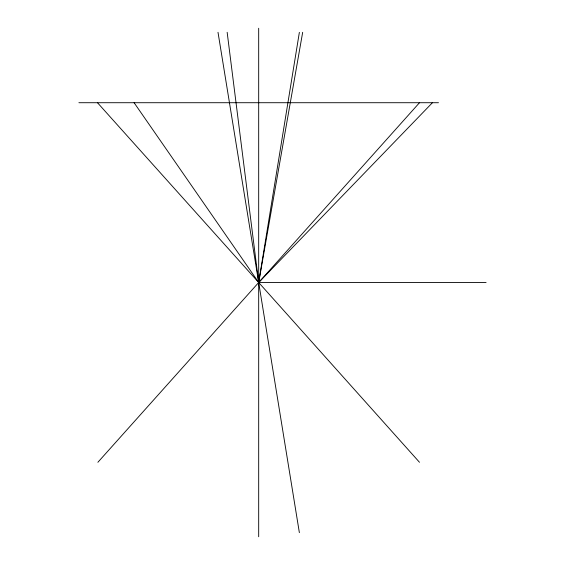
<?xml version="1.0" encoding="UTF-8"?>
<svg xmlns="http://www.w3.org/2000/svg" width="565" height="565" viewBox="0 0 565 565"><rect width="100%" height="100%" fill="white"/><g stroke="black" fill="none" stroke-linecap="round" stroke-linejoin="round"><path stroke-width="0.85" d="M299.365 32.353L258.685 282.5L419.491 462.283M302.671 32.318L258.685 282.5L486.098 282.5M97.886 462.283L419.491 102.717M432.43 102.717L258.685 282.5L97.484 102.717M78.902 102.717L438.468 102.717M134.096 102.717L258.685 282.5L227.158 32.318M218.005 32.318L299.365 532.647M258.685 28.25L258.685 536.75"/></g></svg>
